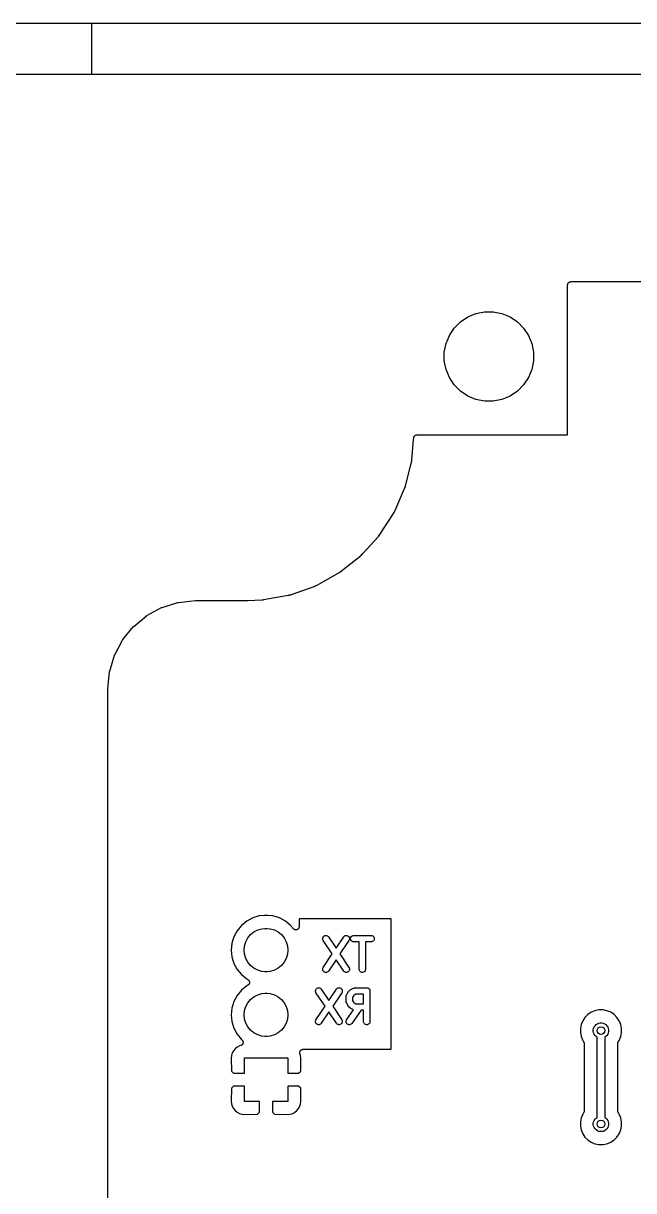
# Model space of a CAD drawing. Extents: x -66 to 211, y -177 to 13.
# Drawn here: x -18.25 to 5.67, y -32.69 to 13.06 of the extents above; entities that cross this region are included whole.
import ezdxf

# ---------------------------------------------------------------- set-up
doc = ezdxf.new("R2010")
doc.units = 0
doc.layers.add('BLACK', color=7, linetype='CONTINUOUS')

msp = doc.modelspace()

# ---------------------------------------------------------------- linework, layer by layer
at = {"layer": 'BLACK', "linetype": 'CONTINUOUS'}
for p, q in [((211.435, 13.0581), (-65.5675, 13.0581)), ((-15.5675, 11.0581), (-15.5675, 13.0581)), ((209.435, 11.0581), (-63.5675, 11.0581)), ((3.0861, 2.80764), (3.08611, 2.80767)), ((3.08611, 2.80761), (3.0861, 2.80764)), ((3.0861, 2.80675), (3.08611, 2.80761)), ((3.0861, -3.06716), (3.0861, 2.80675)), ((3.08611, 2.80852), (3.08745, 2.82044)), ((3.08611, 2.80767), (3.08611, 2.80852)), ((3.08745, 2.82044), (3.08869, 2.83229)), ((3.08869, 2.83229), (3.08882, 2.83271)), ((3.08882, 2.83271), (3.08887, 2.83316)), ((3.08887, 2.83316), (3.09249, 2.84455)), ((3.09249, 2.84455), (3.09602, 2.85597)), ((3.09602, 2.85597), (3.09624, 2.85636)), ((3.09624, 2.85636), (3.09637, 2.85678)), ((3.09637, 2.85678), (3.10212, 2.86724)), ((3.10212, 2.86724), (3.10781, 2.87777)), ((3.10781, 2.87777), (3.1081, 2.87811)), ((3.1081, 2.87811), (3.10831, 2.8785)), ((3.10831, 2.8785), (3.11598, 2.88764)), ((3.11598, 2.88764), (3.12361, 2.89687)), ((3.12361, 2.89687), (3.12396, 2.89715)), ((3.12396, 2.89715), (3.12424, 2.89749)), ((3.12424, 2.89749), (3.13355, 2.90498)), ((3.13355, 2.90498), (3.14282, 2.91253)), ((3.14282, 2.91253), (3.14321, 2.91274)), ((3.14321, 2.91274), (3.14356, 2.91302)), ((3.14356, 2.91302), (3.15415, 2.91856)), ((3.15415, 2.91856), (3.1647, 2.92417)), ((3.1647, 2.92417), (3.16513, 2.9243)), ((3.16513, 2.9243), (3.16552, 2.9245)), ((3.16552, 2.9245), (3.17696, 2.92787)), ((3.17696, 2.92787), (3.18843, 2.93133)), ((3.18843, 2.93133), (3.18888, 2.93138)), ((3.18888, 2.93138), (3.1893, 2.9315)), ((3.1893, 2.9315), (3.20119, 2.93258)), ((3.20119, 2.93258), (3.2131, 2.93375)), ((3.2131, 2.93375), (10.9649, 2.93375)), ((-1.11556, 1.35931), (-0.82894, 1.55083)), ((-0.82894, 1.55083), (-0.51046, 1.68275)), ((-0.51046, 1.68275), (-0.17236, 1.75)), ((-0.17236, 1.75), (0.17236, 1.75)), ((0.17236, 1.75), (0.51046, 1.68275)), ((0.51046, 1.68275), (0.82894, 1.55083)), ((0.82894, 1.55083), (1.11556, 1.35931)), ((-1.55083, 0.82894), (-1.35931, 1.11556)), ((-1.35931, 1.11556), (-1.11556, 1.35931)), ((1.11556, 1.35931), (1.35931, 1.11556)), ((1.35931, 1.11556), (1.55083, 0.82894)), ((-1.75, 0.17236), (-1.68275, 0.51046)), ((-1.68275, 0.51046), (-1.55083, 0.82894)), ((1.55083, 0.82894), (1.68275, 0.51046)), ((1.68275, 0.51046), (1.75, 0.17236)), ((-1.75, -0.17236), (-1.75, 0.17236)), ((1.75, 0.17236), (1.75, -0.17236)), ((-1.68275, -0.51046), (-1.75, -0.17236)), ((1.75, -0.17236), (1.68275, -0.51046)), ((-1.55083, -0.82894), (-1.68275, -0.51046)), ((-1.35931, -1.11556), (-1.55083, -0.82894)), ((1.55083, -0.82894), (1.35931, -1.11556)), ((1.68275, -0.51046), (1.55083, -0.82894)), ((-1.11556, -1.35931), (-1.35931, -1.11556)), ((-0.82894, -1.55083), (-1.11556, -1.35931)), ((1.11556, -1.35931), (0.82894, -1.55083)), ((1.35931, -1.11556), (1.11556, -1.35931)), ((-0.51046, -1.68275), (-0.82894, -1.55083)), ((-0.17236, -1.75), (-0.51046, -1.68275)), ((0.17236, -1.75), (-0.17236, -1.75)), ((0.51046, -1.68275), (0.17236, -1.75)), ((0.82894, -1.55083), (0.51046, -1.68275)), ((-2.95423, -3.26274), (-2.94825, -3.18999)), ((-2.94825, -3.18999), (-2.9481, -3.18823)), ((-2.9481, -3.18823), (-2.94679, -3.18158)), ((-2.94679, -3.18158), (-2.94609, -3.17486)), ((-2.94609, -3.17486), (-2.94441, -3.16946)), ((-2.94441, -3.16946), (-2.94332, -3.1639)), ((-2.94332, -3.1639), (-2.94076, -3.15765)), ((-2.94076, -3.15765), (-2.93876, -3.15119)), ((-2.93876, -3.15119), (-2.93606, -3.14621)), ((-2.93606, -3.14621), (-2.93392, -3.14097)), ((-2.93392, -3.14097), (-2.93019, -3.13534)), ((-2.93019, -3.13534), (-2.92697, -3.12938)), ((-2.92697, -3.12938), (-2.92336, -3.12502)), ((-2.92336, -3.12502), (-2.92024, -3.1203)), ((-2.92024, -3.1203), (-2.91548, -3.1155)), ((-2.91548, -3.1155), (-2.91117, -3.11028)), ((-2.91117, -3.11028), (-2.90678, -3.1067)), ((-2.90678, -3.1067), (-2.9028, -3.10269)), ((-2.9028, -3.10269), (-2.89721, -3.0989)), ((-2.89721, -3.0989), (-2.89196, -3.09462)), ((-2.89196, -3.09462), (-2.88696, -3.09196)), ((-2.88696, -3.09196), (-2.88228, -3.08879)), ((-2.88228, -3.08879), (-2.87605, -3.08616)), ((-2.87605, -3.08616), (-2.87008, -3.08298)), ((-2.87008, -3.08298), (-2.86465, -3.08135)), ((-2.86465, -3.08135), (-2.85945, -3.07915)), ((-2.85945, -3.07915), (-2.85283, -3.07778)), ((-2.85283, -3.07778), (-2.84635, -3.07582)), ((-2.84635, -3.07582), (-2.84071, -3.07527)), ((-2.84071, -3.07527), (-2.83518, -3.07412)), ((-2.83518, -3.07412), (-2.82842, -3.07406)), ((-2.82842, -3.07406), (-2.82168, -3.0734)), ((-2.82168, -3.0734), (3.07986, -3.0734)), ((3.07986, -3.0734), (3.08554, -3.07284)), ((3.08554, -3.07284), (3.0861, -3.06716)), ((-3.01758, -4.03319), (-2.95423, -3.26274)), ((-2.95423, -3.26274), (-2.95423, -3.26274)), ((-3.03384, -4.12919), (-3.02689, -4.0872)), ((-3.02689, -4.0872), (-3.02659, -4.08546)), ((-3.02659, -4.08546), (-3.02641, -4.08481)), ((-3.02641, -4.08481), (-3.02635, -4.08415)), ((-3.02635, -4.08415), (-3.01851, -4.04308)), ((-3.01851, -4.04308), (-3.01758, -4.03319)), ((-3.27194, -5.07708), (-3.03384, -4.12919)), ((-3.69335, -6.06536), (-3.30365, -5.16911)), ((-3.30365, -5.16911), (-3.28994, -5.12884)), ((-3.28994, -5.12884), (-3.28936, -5.12716)), ((-3.28936, -5.12716), (-3.28908, -5.12656)), ((-3.28908, -5.12656), (-3.28891, -5.12591)), ((-3.28891, -5.12591), (-3.27447, -5.08667)), ((-3.27447, -5.08667), (-3.27194, -5.07708)), ((-4.2705, -6.97152), (-3.73969, -6.15101)), ((-3.73969, -6.15101), (-3.71959, -6.11351)), ((-3.71959, -6.11351), (-3.71874, -6.11196)), ((-3.71874, -6.11196), (-3.71836, -6.1114)), ((-3.71836, -6.1114), (-3.71809, -6.1108)), ((-3.71809, -6.1108), (-3.69743, -6.07444)), ((-3.69743, -6.07444), (-3.69335, -6.06536)), ((-4.94546, -7.72462), (-4.33025, -7.04851)), ((-4.33025, -7.04851), (-4.3043, -7.01481)), ((-4.3043, -7.01481), (-4.30321, -7.01341)), ((-4.30321, -7.01341), (-4.30274, -7.01293)), ((-4.30274, -7.01293), (-4.30237, -7.01237)), ((-4.30237, -7.01237), (-4.27604, -6.97986)), ((-4.27604, -6.97986), (-4.2705, -6.97152)), ((-4.99477, -7.77863), (-4.98796, -7.77133)), ((-4.98796, -7.77133), (-4.94547, -7.72463)), ((-4.94547, -7.72463), (-4.94546, -7.72462)), ((-5.82645, -8.44324), (-5.05946, -7.8375)), ((-5.05946, -7.8375), (-5.02834, -7.80848)), ((-5.02834, -7.80848), (-5.02703, -7.80728)), ((-5.02703, -7.80728), (-5.02649, -7.80688)), ((-5.02649, -7.80688), (-5.02604, -7.8064)), ((-5.02604, -7.8064), (-4.99477, -7.77863)), ((-6.76334, -8.96912), (-5.90774, -8.4968)), ((-5.90774, -8.4968), (-5.87228, -8.47325)), ((-5.87228, -8.47325), (-5.8708, -8.47228)), ((-5.8708, -8.47228), (-5.8702, -8.47197)), ((-5.8702, -8.47197), (-5.86968, -8.47156)), ((-5.86968, -8.47156), (-5.8343, -8.44928)), ((-5.8343, -8.44928), (-5.82645, -8.44324)), ((-7.77346, -9.3349), (-6.8523, -9.0087)), ((-6.8523, -9.0087), (-6.81348, -8.99125)), ((-6.81348, -8.99125), (-6.81186, -8.99054)), ((-6.81186, -8.99054), (-6.81122, -8.99033)), ((-6.81122, -8.99033), (-6.81063, -8.99001)), ((-6.81063, -8.99001), (-6.77209, -8.97381)), ((-6.77209, -8.97381), (-6.76334, -8.96912)), ((-12.1724, -9.63787), (-11.4975, -9.56694)), ((-11.4975, -9.56694), (-11.4958, -9.56677)), ((-11.4958, -9.56677), (-11.49, -9.56681)), ((-11.49, -9.56681), (-11.4843, -9.56624)), ((-11.4843, -9.56624), (-9.46578, -9.56624)), ((-9.46578, -9.56624), (-9.45597, -9.56528)), ((-9.45597, -9.56528), (-9.45421, -9.56511)), ((-9.45421, -9.56511), (-9.45184, -9.56515)), ((-9.45184, -9.56515), (-9.44951, -9.56481)), ((-9.44951, -9.56481), (-8.90746, -9.53924)), ((-8.90746, -9.53924), (-8.87707, -9.5353)), ((-8.87707, -9.5353), (-8.87531, -9.53508)), ((-8.87531, -9.53508), (-8.87242, -9.53503)), ((-8.87242, -9.53503), (-8.86957, -9.53455)), ((-8.86957, -9.53455), (-8.83976, -9.53246)), ((-8.83976, -9.53246), (-8.82997, -9.53084)), ((-8.82997, -9.53084), (-7.86779, -9.35945)), ((-7.86779, -9.35945), (-7.82665, -9.34858)), ((-7.82665, -9.34858), (-7.82494, -9.34814)), ((-7.82494, -9.34814), (-7.82428, -9.34804)), ((-7.82428, -9.34804), (-7.82364, -9.34783)), ((-7.82364, -9.34783), (-7.78296, -9.33813)), ((-7.78296, -9.33813), (-7.77346, -9.3349)), ((-13.4055, -10.151), (-12.8369, -9.84358)), ((-12.8369, -9.84358), (-12.8354, -9.84275)), ((-12.8354, -9.84275), (-12.8247, -9.83842)), ((-12.8247, -9.83842), (-12.8141, -9.83398)), ((-12.8141, -9.83398), (-12.1967, -9.64285)), ((-12.1967, -9.64285), (-12.195, -9.64234)), ((-12.195, -9.64234), (-12.1836, -9.64017)), ((-12.1836, -9.64017), (-12.1724, -9.63787)), ((-13.924, -10.5768), (-13.426, -10.1649)), ((-13.426, -10.1649), (-13.4247, -10.1637)), ((-13.4247, -10.1637), (-13.415, -10.1574)), ((-13.415, -10.1574), (-13.4055, -10.151)), ((-14.35, -11.0953), (-13.9415, -10.5944)), ((-13.9415, -10.5944), (-13.9404, -10.5931)), ((-13.9404, -10.5931), (-13.9321, -10.585)), ((-13.9321, -10.585), (-13.924, -10.5768)), ((-14.6672, -11.6866), (-14.3637, -11.1159)), ((-14.3637, -11.1159), (-14.3629, -11.1144)), ((-14.3629, -11.1144), (-14.3564, -11.1049)), ((-14.3564, -11.1049), (-14.35, -11.0953)), ((-14.8634, -12.3283), (-14.6766, -11.7095)), ((-14.6766, -11.7095), (-14.6761, -11.7078)), ((-14.6761, -11.7078), (-14.6715, -11.6972)), ((-14.6715, -11.6972), (-14.6672, -11.6866)), ((-14.9346, -13.0294), (-14.8682, -12.3526)), ((-14.8682, -12.3526), (-14.868, -12.3508)), ((-14.868, -12.3508), (-14.8657, -12.3396)), ((-14.8657, -12.3396), (-14.8634, -12.3283)), ((-14.9352, -13.04), (-14.9346, -13.0347)), ((-14.9352, -13.0418), (-14.9352, -13.04)), ((-14.9352, -130.289), (-14.9352, -13.0418)), ((-14.9346, -13.0347), (-14.9346, -13.0294)), ((-9.00381, -21.9255), (-9.2598, -22.0032)), ((-8.80431, -21.9059), (-9.00381, -21.9255)), ((-8.67088, -21.9059), (-8.80431, -21.9059)), ((-8.47138, -21.9255), (-8.67088, -21.9059)), ((-8.2154, -22.0032), (-8.47138, -21.9255)), ((-9.7025, -22.299), (-9.8722, -22.5057)), ((-9.49571, -22.1293), (-9.7025, -22.299)), ((-9.2598, -22.0032), (-9.49571, -22.1293)), ((-8.90423, -22.4262), (-8.77935, -22.4139)), ((-8.77935, -22.4139), (-8.69585, -22.4139)), ((-8.69585, -22.4139), (-8.57097, -22.4262)), ((-7.97948, -22.1293), (-8.2154, -22.0032)), ((-7.7727, -22.299), (-7.97948, -22.1293)), ((-7.66689, -22.4279), (-7.7727, -22.299)), ((-7.46084, -22.4135), (-7.46393, -22.4191)), ((-7.45724, -22.4082), (-7.46084, -22.4135)), ((-7.45489, -22.4026), (-7.45724, -22.4082)), ((-7.45199, -22.3974), (-7.45489, -22.4026)), ((-7.45005, -22.3912), (-7.45199, -22.3974)), ((-7.44754, -22.3854), (-7.45005, -22.3912)), ((-7.44631, -22.3795), (-7.44754, -22.3854)), ((-7.44449, -22.3737), (-7.44631, -22.3795)), ((-7.44378, -22.3674), (-7.44449, -22.3737)), ((-7.44247, -22.3611), (-7.44378, -22.3674)), ((-7.4424, -22.3551), (-7.44247, -22.3611)), ((-7.44173, -22.3491), (-7.4424, -22.3551)), ((-7.44172, -22.3473), (-7.44173, -22.3491)), ((-7.44172, -22.0388), (-7.44172, -22.3473)), ((-3.83286, -22.0388), (-7.44172, -22.0388)), ((-3.83286, -27.1548), (-3.83286, -22.0388)), ((-9.9983, -22.7417), (-10.076, -22.9976)), ((-9.8722, -22.5057), (-9.9983, -22.7417)), ((-9.5267, -22.937), (-9.44777, -22.7893)), ((-9.44777, -22.7893), (-9.34155, -22.6599)), ((-9.34155, -22.6599), (-9.21212, -22.5537)), ((-9.21212, -22.5537), (-9.06445, -22.4748)), ((-9.06445, -22.4748), (-8.90423, -22.4262)), ((-8.57097, -22.4262), (-8.41075, -22.4748)), ((-8.41075, -22.4748), (-8.26308, -22.5537)), ((-8.26308, -22.5537), (-8.13365, -22.6599)), ((-8.13365, -22.6599), (-8.02743, -22.7893)), ((-8.02743, -22.7893), (-7.9485, -22.937)), ((-7.66264, -22.4322), (-7.66689, -22.4279)), ((-7.65883, -22.4368), (-7.66264, -22.4322)), ((-7.65389, -22.4409), (-7.65883, -22.4368)), ((-7.64937, -22.4454), (-7.65389, -22.4409)), ((-7.64437, -22.4488), (-7.64937, -22.4454)), ((-7.63973, -22.4526), (-7.64437, -22.4488)), ((-7.63409, -22.4557), (-7.63973, -22.4526)), ((-7.62878, -22.4592), (-7.63409, -22.4557)), ((-7.62323, -22.4615), (-7.62878, -22.4592)), ((-7.61793, -22.4644), (-7.62323, -22.4615)), ((-7.61181, -22.4663), (-7.61793, -22.4644)), ((-7.6059, -22.4688), (-7.61181, -22.4663)), ((-7.6, -22.47), (-7.6059, -22.4688)), ((-7.59425, -22.4717), (-7.6, -22.47)), ((-7.58788, -22.4724), (-7.59425, -22.4717)), ((-7.5816, -22.4737), (-7.58788, -22.4724)), ((-7.57559, -22.4737), (-7.5816, -22.4737)), ((-7.5696, -22.4743), (-7.57559, -22.4737)), ((-7.56322, -22.4737), (-7.5696, -22.4743)), ((-7.55682, -22.4738), (-7.56322, -22.4737)), ((-7.55091, -22.4726), (-7.55682, -22.4738)), ((-7.54492, -22.4721), (-7.55091, -22.4726)), ((-7.53878, -22.4703), (-7.54492, -22.4721)), ((-7.53249, -22.4691), (-7.53878, -22.4703)), ((-7.52691, -22.4668), (-7.53249, -22.4691)), ((-7.52114, -22.4651), (-7.52691, -22.4668)), ((-7.51546, -22.4621), (-7.52114, -22.4651)), ((-7.50953, -22.4597), (-7.51546, -22.4621)), ((-7.50451, -22.4564), (-7.50953, -22.4597)), ((-7.49918, -22.4536), (-7.50451, -22.4564)), ((-7.49418, -22.4496), (-7.49918, -22.4536)), ((-7.48884, -22.4461), (-7.49418, -22.4496)), ((-7.48455, -22.4418), (-7.48884, -22.4461)), ((-7.47986, -22.4381), (-7.48455, -22.4418)), ((-7.47574, -22.4332), (-7.47986, -22.4381)), ((-7.47118, -22.4287), (-7.47574, -22.4332)), ((-7.4678, -22.4237), (-7.47118, -22.4287)), ((-7.46393, -22.4191), (-7.4678, -22.4237)), ((-6.51406, -22.8146), (-6.51138, -22.7904)), ((-6.51199, -22.8389), (-6.51406, -22.8146)), ((-6.50522, -22.8624), (-6.51199, -22.8389)), ((-6.51138, -22.7904), (-6.50404, -22.7671)), ((-6.49404, -22.884), (-6.50522, -22.8624)), ((-6.50404, -22.7671), (-6.49233, -22.7457)), ((-6.49233, -22.7457), (-6.47667, -22.727)), ((-6.47667, -22.727), (-6.45768, -22.7117)), ((-6.45768, -22.7117), (-6.43608, -22.7003)), ((-6.43608, -22.7003), (-6.41269, -22.6934)), ((-6.41269, -22.6934), (-6.3884, -22.6912)), ((-6.3884, -22.6912), (-6.36413, -22.6937)), ((-6.36413, -22.6937), (-6.34082, -22.7008)), ((-6.34082, -22.7008), (-6.31934, -22.7124)), ((-6.31934, -22.7124), (-6.30052, -22.7279)), ((-6.30052, -22.7279), (-6.28507, -22.7468)), ((-6.28507, -22.7468), (-5.98907, -23.1908)), ((-5.98907, -23.1908), (-5.69308, -22.7468)), ((-5.69308, -22.7468), (-5.6921, -22.7454)), ((-5.6921, -22.7454), (-5.67639, -22.7267)), ((-5.67639, -22.7267), (-5.65736, -22.7115)), ((-5.65736, -22.7115), (-5.63572, -22.7002)), ((-5.63572, -22.7002), (-5.6123, -22.6933)), ((-5.6123, -22.6933), (-5.588, -22.6912)), ((-5.588, -22.6912), (-5.56375, -22.6937)), ((-5.56375, -22.6937), (-5.54045, -22.701)), ((-5.54045, -22.701), (-5.51901, -22.7126)), ((-5.51901, -22.7126), (-5.50024, -22.7282)), ((-5.50024, -22.7282), (-5.48485, -22.7471)), ((-5.47358, -22.864), (-5.48507, -22.8855)), ((-5.48485, -22.7471), (-5.47343, -22.7687)), ((-5.46649, -22.8406), (-5.47358, -22.864)), ((-5.47343, -22.7687), (-5.46642, -22.7921)), ((-5.46407, -22.8164), (-5.46649, -22.8406)), ((-5.46642, -22.7921), (-5.46407, -22.8164)), ((-5.42836, -22.8153), (-5.42581, -22.791)), ((-5.42615, -22.8396), (-5.42836, -22.8153)), ((-5.41926, -22.863), (-5.42615, -22.8396)), ((-5.42581, -22.791), (-5.41859, -22.7677)), ((-5.40796, -22.8846), (-5.41926, -22.863)), ((-5.41859, -22.7677), (-5.40699, -22.7463)), ((-5.40699, -22.7463), (-5.39144, -22.7275)), ((-5.39144, -22.7275), (-5.37253, -22.712)), ((-5.37253, -22.712), (-5.35099, -22.7006)), ((-5.35099, -22.7006), (-5.32764, -22.6935)), ((-5.32764, -22.6935), (-5.30336, -22.6912)), ((-5.30336, -22.6912), (-4.61765, -22.6912)), ((-4.61765, -22.6912), (-4.6159, -22.6912)), ((-4.6159, -22.6912), (-4.59166, -22.6939)), ((-4.59166, -22.6939), (-4.5684, -22.7013)), ((-4.5684, -22.7013), (-4.54702, -22.713)), ((-4.54702, -22.713), (-4.52834, -22.7287)), ((-4.52834, -22.7287), (-4.51305, -22.7477)), ((-4.50241, -22.8646), (-4.51402, -22.8861)), ((-4.51305, -22.7477), (-4.50175, -22.7693)), ((-4.4952, -22.8413), (-4.50241, -22.8646)), ((-4.50175, -22.7693), (-4.49486, -22.7927)), ((-4.49265, -22.817), (-4.4952, -22.8413)), ((-4.49486, -22.7927), (-4.49265, -22.817)), ((-10.076, -22.9976), (-10.1022, -23.2639)), ((-10.1022, -23.2639), (-10.076, -23.5301)), ((-9.59171, -23.2639), (-9.5753, -23.0972)), ((-9.5753, -23.4305), (-9.59171, -23.2639)), ((-9.5753, -23.0972), (-9.5267, -22.937)), ((-7.9485, -22.937), (-7.8999, -23.0972)), ((-7.8999, -23.0972), (-7.88349, -23.2639)), ((-7.88349, -23.2639), (-7.8999, -23.4305)), ((-6.49308, -22.8855), (-6.49404, -22.884)), ((-6.13931, -23.4162), (-6.49308, -22.8855)), ((-5.48507, -22.8855), (-5.83884, -23.4162)), ((-5.39267, -22.9036), (-5.40796, -22.8846)), ((-5.37398, -22.9193), (-5.39267, -22.9036)), ((-5.3526, -22.931), (-5.37398, -22.9193)), ((-5.32935, -22.9384), (-5.3526, -22.931)), ((-5.30511, -22.9411), (-5.32935, -22.9384)), ((-5.30336, -22.9412), (-5.30511, -22.9411)), ((-5.0855, -22.9412), (-5.30336, -22.9412)), ((-5.0855, -24.0162), (-5.0855, -22.9412)), ((-4.61765, -22.9412), (-4.8355, -22.9412)), ((-4.8355, -22.9412), (-4.8355, -24.0162)), ((-4.59337, -22.9388), (-4.61765, -22.9412)), ((-4.57001, -22.9317), (-4.59337, -22.9388)), ((-4.54847, -22.9203), (-4.57001, -22.9317)), ((-4.52957, -22.9049), (-4.54847, -22.9203)), ((-4.51402, -22.8861), (-4.52957, -22.9049)), ((-10.076, -23.5301), (-9.9983, -23.7861)), ((-9.9983, -23.7861), (-9.8722, -24.022)), ((-9.5267, -23.5907), (-9.5753, -23.4305)), ((-9.44777, -23.7384), (-9.5267, -23.5907)), ((-9.34155, -23.8678), (-9.44777, -23.7384)), ((-8.02743, -23.7384), (-8.13365, -23.8678)), ((-7.9485, -23.5907), (-8.02743, -23.7384)), ((-7.8999, -23.4305), (-7.9485, -23.5907)), ((-6.49308, -23.9468), (-6.13931, -23.4162)), ((-5.98907, -23.6415), (-6.28507, -24.0855)), ((-5.69308, -24.0855), (-5.98907, -23.6415)), ((-5.83884, -23.4162), (-5.48507, -23.9468)), ((-9.8722, -24.022), (-9.7025, -24.2288)), ((-9.7025, -24.2288), (-9.49572, -24.3985)), ((-9.21212, -23.974), (-9.34155, -23.8678)), ((-9.06445, -24.053), (-9.21212, -23.974)), ((-8.90423, -24.1016), (-9.06445, -24.053)), ((-8.77935, -24.1139), (-8.90423, -24.1016)), ((-8.69585, -24.1139), (-8.77935, -24.1139)), ((-8.57097, -24.1016), (-8.69585, -24.1139)), ((-8.41075, -24.053), (-8.57097, -24.1016)), ((-8.26308, -23.974), (-8.41075, -24.053)), ((-8.13365, -23.8678), (-8.26308, -23.974)), ((-6.51408, -24.016), (-6.51166, -23.9917)), ((-6.51173, -24.0402), (-6.51408, -24.016)), ((-6.50472, -24.0636), (-6.51173, -24.0402)), ((-6.51166, -23.9917), (-6.50457, -23.9683)), ((-6.4933, -24.0852), (-6.50472, -24.0636)), ((-6.50457, -23.9683), (-6.49308, -23.9468)), ((-6.47791, -24.1041), (-6.4933, -24.0852)), ((-6.45914, -24.1197), (-6.47791, -24.1041)), ((-6.43769, -24.1313), (-6.45914, -24.1197)), ((-6.4144, -24.1386), (-6.43769, -24.1313)), ((-6.39014, -24.1412), (-6.4144, -24.1386)), ((-6.36584, -24.139), (-6.39014, -24.1412)), ((-6.34243, -24.1321), (-6.36584, -24.139)), ((-6.32079, -24.1209), (-6.34243, -24.1321)), ((-6.30176, -24.1056), (-6.32079, -24.1209)), ((-6.28605, -24.0869), (-6.30176, -24.1056)), ((-6.28507, -24.0855), (-6.28605, -24.0869)), ((-5.67763, -24.1044), (-5.69308, -24.0855)), ((-5.65881, -24.1199), (-5.67763, -24.1044)), ((-5.63733, -24.1315), (-5.65881, -24.1199)), ((-5.61402, -24.1386), (-5.63733, -24.1315)), ((-5.58975, -24.1412), (-5.61402, -24.1386)), ((-5.56546, -24.1389), (-5.58975, -24.1412)), ((-5.54207, -24.132), (-5.56546, -24.1389)), ((-5.52046, -24.1206), (-5.54207, -24.132)), ((-5.50148, -24.1053), (-5.52046, -24.1206)), ((-5.48582, -24.0866), (-5.50148, -24.1053)), ((-5.47411, -24.0652), (-5.48582, -24.0866)), ((-5.48507, -23.9468), (-5.48411, -23.9483)), ((-5.48411, -23.9483), (-5.47293, -23.97)), ((-5.46677, -24.042), (-5.47411, -24.0652)), ((-5.47293, -23.97), (-5.46616, -23.9934)), ((-5.46408, -24.0177), (-5.46677, -24.042)), ((-5.46616, -23.9934), (-5.46408, -24.0177)), ((-5.08312, -24.0404), (-5.0855, -24.0162)), ((-5.07607, -24.0638), (-5.08312, -24.0404)), ((-5.06462, -24.0853), (-5.07607, -24.0638)), ((-5.0492, -24.1042), (-5.06462, -24.0853)), ((-5.0304, -24.1198), (-5.0492, -24.1042)), ((-5.00894, -24.1314), (-5.0304, -24.1198)), ((-4.98564, -24.1386), (-5.00894, -24.1314)), ((-4.96138, -24.1412), (-4.98564, -24.1386)), ((-4.93708, -24.1389), (-4.96138, -24.1412)), ((-4.91368, -24.1321), (-4.93708, -24.1389)), ((-4.89206, -24.1208), (-4.91368, -24.1321)), ((-4.87304, -24.1055), (-4.89206, -24.1208)), ((-4.85736, -24.0868), (-4.87304, -24.1055)), ((-4.84561, -24.0654), (-4.85736, -24.0868)), ((-4.83824, -24.0421), (-4.84561, -24.0654)), ((-4.83552, -24.0179), (-4.83824, -24.0421)), ((-4.8355, -24.0162), (-4.83552, -24.0179)), ((-9.49572, -24.6693), (-9.7025, -24.839)), ((-9.49572, -24.3985), (-9.45194, -24.4219)), ((-9.45194, -24.6459), (-9.49572, -24.6693)), ((-9.45194, -24.4219), (-9.4509, -24.4224)), ((-9.44189, -24.6392), (-9.45194, -24.6459)), ((-9.4509, -24.4224), (-9.45087, -24.4224)), ((-9.45087, -24.4224), (-9.45085, -24.4225)), ((-9.45085, -24.4225), (-9.45038, -24.4227)), ((-9.45038, -24.4227), (-9.44039, -24.4296)), ((-9.43176, -24.6325), (-9.44189, -24.6392)), ((-9.44039, -24.4296), (-9.43039, -24.4364)), ((-9.43156, -24.6323), (-9.43176, -24.6325)), ((-9.43133, -24.6321), (-9.43156, -24.6323)), ((-9.42271, -24.6235), (-9.43133, -24.6321)), ((-9.43039, -24.4364), (-9.43019, -24.4366)), ((-9.43019, -24.4366), (-9.42996, -24.4368)), ((-9.42996, -24.4368), (-9.42142, -24.4455)), ((-9.41413, -24.615), (-9.42271, -24.6235)), ((-9.42142, -24.4455), (-9.41301, -24.4541)), ((-9.41398, -24.6148), (-9.41413, -24.615)), ((-9.41378, -24.6146), (-9.41398, -24.6148)), ((-9.40702, -24.6045), (-9.41378, -24.6146)), ((-9.41301, -24.4541), (-9.41286, -24.4543)), ((-9.41286, -24.4543), (-9.41266, -24.4545)), ((-9.41266, -24.4545), (-9.40608, -24.4646)), ((-9.40023, -24.5945), (-9.40702, -24.6045)), ((-9.40608, -24.4646), (-9.39939, -24.4748)), ((-9.40012, -24.5942), (-9.40023, -24.5945)), ((-9.39996, -24.594), (-9.40012, -24.5942)), ((-9.39532, -24.5829), (-9.39996, -24.594)), ((-9.39939, -24.4748), (-9.39928, -24.475)), ((-9.39928, -24.475), (-9.39913, -24.4753)), ((-9.39913, -24.4753), (-9.39465, -24.4864)), ((-9.39057, -24.5717), (-9.39532, -24.5829)), ((-9.39465, -24.4864), (-9.39006, -24.4977)), ((-9.39051, -24.5714), (-9.39057, -24.5717)), ((-9.39041, -24.5711), (-9.39051, -24.5714)), ((-9.388, -24.5593), (-9.39041, -24.5711)), ((-9.39006, -24.4977), (-9.39, -24.498)), ((-9.39, -24.498), (-9.3899, -24.4983)), ((-9.3899, -24.4983), (-9.38765, -24.5102)), ((-9.38553, -24.5474), (-9.388, -24.5593)), ((-9.38765, -24.5102), (-9.38536, -24.5221)), ((-9.38548, -24.5469), (-9.38553, -24.5471)), ((-9.38553, -24.5471), (-9.38553, -24.5474)), ((-9.38542, -24.5347), (-9.38548, -24.5469)), ((-9.38531, -24.5226), (-9.38542, -24.5347)), ((-9.38536, -24.5221), (-9.38536, -24.5224)), ((-9.38536, -24.5224), (-9.38531, -24.5226)), ((-9.8722, -25.0457), (-9.9983, -25.2817)), ((-9.7025, -24.839), (-9.8722, -25.0457)), ((-9.34155, -25.1999), (-9.21212, -25.0937)), ((-9.21212, -25.0937), (-9.06445, -25.0148)), ((-9.06445, -25.0148), (-8.90423, -24.9662)), ((-8.90423, -24.9662), (-8.77935, -24.9539)), ((-8.77935, -24.9539), (-8.69585, -24.9539)), ((-8.69585, -24.9539), (-8.57097, -24.9662)), ((-8.57097, -24.9662), (-8.41075, -25.0148)), ((-8.41075, -25.0148), (-8.26308, -25.0937)), ((-8.26308, -25.0937), (-8.13365, -25.1999)), ((-6.79978, -24.8646), (-6.7971, -24.8404)), ((-6.7977, -24.8889), (-6.79978, -24.8646)), ((-6.79094, -24.9124), (-6.7977, -24.8889)), ((-6.7971, -24.8404), (-6.78976, -24.8171)), ((-6.77975, -24.934), (-6.79094, -24.9124)), ((-6.78976, -24.8171), (-6.77804, -24.7957)), ((-6.77879, -24.9355), (-6.77975, -24.934)), ((-6.42502, -25.4662), (-6.77879, -24.9355)), ((-6.77804, -24.7957), (-6.76239, -24.777)), ((-6.76239, -24.777), (-6.7434, -24.7617)), ((-6.7434, -24.7617), (-6.7218, -24.7503)), ((-6.7218, -24.7503), (-6.6984, -24.7434)), ((-6.6984, -24.7434), (-6.67411, -24.7412)), ((-6.67411, -24.7412), (-6.64985, -24.7437)), ((-6.64985, -24.7437), (-6.62653, -24.7508)), ((-6.62653, -24.7508), (-6.60505, -24.7624)), ((-6.60505, -24.7624), (-6.58623, -24.7779)), ((-6.58623, -24.7779), (-6.57078, -24.7968)), ((-6.57078, -24.7968), (-6.27479, -25.2408)), ((-6.27479, -25.2408), (-5.97879, -24.7968)), ((-5.77078, -24.9355), (-6.12456, -25.4662)), ((-5.97879, -24.7968), (-5.97782, -24.7954)), ((-5.97782, -24.7954), (-5.96211, -24.7767)), ((-5.96211, -24.7767), (-5.94307, -24.7615)), ((-5.94307, -24.7615), (-5.92143, -24.7502)), ((-5.92143, -24.7502), (-5.89802, -24.7433)), ((-5.89802, -24.7433), (-5.87372, -24.7412)), ((-5.87372, -24.7412), (-5.84946, -24.7437)), ((-5.84946, -24.7437), (-5.82617, -24.751)), ((-5.82617, -24.751), (-5.80473, -24.7626)), ((-5.80473, -24.7626), (-5.78595, -24.7782)), ((-5.78595, -24.7782), (-5.77056, -24.7971)), ((-5.7593, -24.914), (-5.77078, -24.9355)), ((-5.77056, -24.7971), (-5.75915, -24.8187)), ((-5.75221, -24.8906), (-5.7593, -24.914)), ((-5.75915, -24.8187), (-5.75213, -24.8421)), ((-5.74979, -24.8664), (-5.75221, -24.8906)), ((-5.75213, -24.8421), (-5.74979, -24.8664)), ((-5.59979, -25.0947), (-5.59978, -25.093)), ((-5.59979, -25.2662), (-5.59979, -25.0947)), ((-5.59978, -25.093), (-5.59937, -25.0893)), ((-5.59946, -25.0856), (-5.59801, -25.0772)), ((-5.59937, -25.0893), (-5.59946, -25.0856)), ((-5.59801, -25.0772), (-5.59706, -25.0687)), ((-5.59706, -25.0687), (-5.59594, -25.0652)), ((-5.59594, -25.0652), (-5.59532, -25.0616)), ((-5.59532, -25.0616), (-5.59226, -25.0536)), ((-5.59226, -25.0536), (-5.58968, -25.0455)), ((-5.58968, -25.0455), (-5.58791, -25.0423)), ((-5.58791, -25.0423), (-5.58659, -25.0388)), ((-5.58659, -25.0388), (-5.52945, -24.9245)), ((-5.52945, -24.9245), (-5.52866, -24.923)), ((-5.52866, -24.923), (-5.52484, -24.9171)), ((-5.52484, -24.9171), (-5.52152, -24.9109)), ((-5.52152, -24.9109), (-5.51821, -24.9069)), ((-5.51821, -24.9069), (-5.51538, -24.9025)), ((-5.51538, -24.9025), (-5.51049, -24.8975)), ((-5.51049, -24.8975), (-5.50603, -24.8921)), ((-5.50603, -24.8921), (-5.44889, -24.8349)), ((-5.44889, -24.8349), (-5.44765, -24.8337)), ((-5.44765, -24.8337), (-5.44216, -24.8293)), ((-5.44216, -24.8293), (-5.43706, -24.8245)), ((-5.43706, -24.8245), (-5.43265, -24.8217)), ((-5.43265, -24.8217), (-5.42858, -24.8185)), ((-5.42858, -24.8185), (-5.42235, -24.8152)), ((-5.42235, -24.8152), (-5.41641, -24.8115)), ((-5.41641, -24.8115), (-5.30212, -24.7544)), ((-5.31491, -25.0545), (-5.34979, -25.1242)), ((-5.34979, -25.1242), (-5.34979, -25.2366)), ((-5.28646, -25.026), (-5.31491, -25.0545)), ((-5.30212, -24.7544), (-5.30055, -24.7536)), ((-5.30055, -24.7536), (-5.2971, -24.7523)), ((-5.2971, -24.7523), (-5.29385, -24.7506)), ((-5.29385, -24.7506), (-5.28567, -24.7481)), ((-5.21671, -24.9912), (-5.28646, -25.026)), ((-5.28567, -24.7481), (-5.27765, -24.7452)), ((-5.27765, -24.7452), (-5.27402, -24.7446)), ((-5.27402, -24.7446), (-5.2705, -24.7435)), ((-5.2705, -24.7435), (-5.262, -24.7427)), ((-5.262, -24.7427), (-5.25355, -24.7414)), ((-5.25355, -24.7414), (-5.24988, -24.7415)), ((-5.24988, -24.7415), (-5.24622, -24.7412)), ((-5.24622, -24.7412), (-4.78907, -24.7412)), ((-4.91407, -24.9912), (-5.21671, -24.9912)), ((-4.91407, -25.3697), (-4.91407, -24.9912)), ((-4.78907, -24.7412), (-4.78823, -24.7412)), ((-4.78823, -24.7412), (-4.7882, -24.7412)), ((-4.7882, -24.7412), (-4.78817, -24.7412)), ((-4.78817, -24.7412), (-4.78733, -24.7412)), ((-4.78733, -24.7412), (-4.77567, -24.7425)), ((-4.77567, -24.7425), (-4.76394, -24.7437)), ((-4.76394, -24.7437), (-4.76352, -24.7438)), ((-4.76352, -24.7438), (-4.76309, -24.7439)), ((-4.76309, -24.7439), (-4.7519, -24.7474)), ((-4.7519, -24.7474), (-4.74064, -24.7509)), ((-4.74064, -24.7509), (-4.74025, -24.7511)), ((-4.74025, -24.7511), (-4.73983, -24.7513)), ((-4.73983, -24.7513), (-4.72952, -24.7569)), ((-4.72952, -24.7569), (-4.71918, -24.7625)), ((-4.71918, -24.7625), (-4.71884, -24.7628)), ((-4.71884, -24.7628), (-4.71845, -24.763)), ((-4.71845, -24.763), (-4.70943, -24.7706)), ((-4.70943, -24.7706), (-4.70038, -24.7781)), ((-4.70038, -24.7781), (-4.7001, -24.7784)), ((-4.7001, -24.7784), (-4.69977, -24.7787)), ((-4.69977, -24.7787), (-4.69237, -24.7879)), ((-4.69237, -24.7879), (-4.68496, -24.797)), ((-4.68496, -24.797), (-4.68476, -24.7974)), ((-4.68476, -24.7974), (-4.68448, -24.7977)), ((-4.68448, -24.7977), (-4.67904, -24.8081)), ((-4.67904, -24.8081), (-4.67351, -24.8185)), ((-4.67351, -24.8185), (-4.67338, -24.8189)), ((-4.67338, -24.8189), (-4.67318, -24.8193)), ((-4.67318, -24.8193), (-4.66984, -24.8307)), ((-4.66984, -24.8307), (-4.66646, -24.8419)), ((-4.66646, -24.8419), (-4.66641, -24.8423)), ((-4.66641, -24.8423), (-4.66629, -24.8427)), ((-4.66629, -24.8427), (-4.66522, -24.8545)), ((-4.66522, -24.8545), (-4.66407, -24.8662)), ((-4.66407, -24.8662), (-4.66407, -26.0662)), ((-10.076, -25.5376), (-10.1022, -25.8039)), ((-9.9983, -25.2817), (-10.076, -25.5376)), ((-9.5753, -25.6372), (-9.5267, -25.477)), ((-9.5267, -25.477), (-9.44777, -25.3293)), ((-9.44777, -25.3293), (-9.34155, -25.1999)), ((-8.13365, -25.1999), (-8.02743, -25.3293)), ((-8.02743, -25.3293), (-7.9485, -25.477)), ((-7.9485, -25.477), (-7.8999, -25.6372)), ((-6.77879, -25.9968), (-6.42502, -25.4662)), ((-6.12456, -25.4662), (-5.77078, -25.9968)), ((-5.59943, -25.2698), (-5.59979, -25.2662)), ((-5.59957, -25.2735), (-5.59943, -25.2698)), ((-5.59824, -25.2819), (-5.59957, -25.2735)), ((-5.59741, -25.2904), (-5.59824, -25.2819)), ((-5.59634, -25.294), (-5.59741, -25.2904)), ((-5.59577, -25.2976), (-5.59634, -25.294)), ((-5.59283, -25.3056), (-5.59577, -25.2976)), ((-5.59036, -25.3138), (-5.59283, -25.3056)), ((-5.58863, -25.317), (-5.59036, -25.3138)), ((-5.58736, -25.3205), (-5.58863, -25.317)), ((-5.58659, -25.3221), (-5.58736, -25.3205)), ((-5.52945, -25.4363), (-5.58659, -25.3221)), ((-5.57719, -25.9945), (-5.30472, -25.6052)), ((-5.52571, -25.4423), (-5.52945, -25.4363)), ((-5.52248, -25.4485), (-5.52571, -25.4423)), ((-5.51923, -25.4526), (-5.52248, -25.4485)), ((-5.51646, -25.457), (-5.51923, -25.4526)), ((-5.51165, -25.4621), (-5.51646, -25.457)), ((-5.50726, -25.4676), (-5.51165, -25.4621)), ((-5.50603, -25.4688), (-5.50726, -25.4676)), ((-5.44889, -25.526), (-5.50603, -25.4688)), ((-5.44347, -25.5304), (-5.44889, -25.526)), ((-5.43843, -25.5353), (-5.44347, -25.5304)), ((-5.43406, -25.5382), (-5.43843, -25.5353)), ((-5.43004, -25.5415), (-5.43406, -25.5382)), ((-5.42386, -25.5448), (-5.43004, -25.5415)), ((-5.41796, -25.5486), (-5.42386, -25.5448)), ((-5.41641, -25.5494), (-5.41796, -25.5486)), ((-5.30472, -25.6052), (-5.41641, -25.5494)), ((-5.00971, -25.6197), (-5.37238, -26.1378)), ((-5.34979, -25.2366), (-5.31491, -25.3064)), ((-5.31491, -25.3064), (-5.28646, -25.3349)), ((-5.28646, -25.3349), (-5.21671, -25.3697)), ((-5.21671, -25.3697), (-4.91407, -25.3697)), ((-4.91407, -25.6197), (-5.00971, -25.6197)), ((-4.91407, -26.0662), (-4.91407, -25.6197)), ((4.31208, -25.6131), (4.15597, -25.6441)), ((4.47124, -25.6131), (4.31208, -25.6131)), ((4.62735, -25.6441), (4.47124, -25.6131)), ((-10.1022, -25.8039), (-10.076, -26.0701)), ((-10.076, -26.0701), (-9.9983, -26.3261)), ((-9.59171, -25.8039), (-9.5753, -25.6372)), ((-9.5753, -25.9705), (-9.59171, -25.8039)), ((-9.5267, -26.1307), (-9.5753, -25.9705)), ((-7.8999, -25.9705), (-7.9485, -26.1307)), ((-7.8999, -25.6372), (-7.88349, -25.8039)), ((-7.88349, -25.8039), (-7.8999, -25.9705)), ((-6.79979, -26.066), (-6.79737, -26.0417)), ((-6.79745, -26.0902), (-6.79979, -26.066)), ((-6.79737, -26.0417), (-6.79028, -26.0183)), ((-6.79028, -26.0183), (-6.77879, -25.9968)), ((-6.27479, -25.6915), (-6.57078, -26.1355)), ((-5.97879, -26.1355), (-6.27479, -25.6915)), ((-5.77078, -25.9968), (-5.76982, -25.9983)), ((-5.76982, -25.9983), (-5.75864, -26.02)), ((-5.75864, -26.02), (-5.75188, -26.0434)), ((-5.7498, -26.0677), (-5.75248, -26.092)), ((-5.75188, -26.0434), (-5.7498, -26.0677)), ((-5.59975, -26.0631), (-5.59678, -26.0389)), ((-5.59796, -26.0875), (-5.59975, -26.0631)), ((-5.59678, -26.0389), (-5.58917, -26.0157)), ((-5.58917, -26.0157), (-5.57719, -25.9945)), ((-4.91169, -26.0904), (-4.91407, -26.0662)), ((-4.66409, -26.0679), (-4.66681, -26.0921)), ((-4.66407, -26.0662), (-4.66409, -26.0679)), ((3.67562, -26.0383), (3.61471, -26.1854)), ((3.76404, -25.906), (3.67562, -26.0383)), ((3.87659, -25.7935), (3.76404, -25.906)), ((4.00893, -25.705), (3.87659, -25.7935)), ((4.15597, -25.6441), (4.00893, -25.705)), ((4.77439, -25.705), (4.62735, -25.6441)), ((4.90673, -25.7935), (4.77439, -25.705)), ((5.01927, -25.906), (4.90673, -25.7935)), ((5.1077, -26.0383), (5.01927, -25.906)), ((5.16861, -26.1854), (5.1077, -26.0383)), ((-9.9983, -26.3261), (-9.8722, -26.562)), ((-9.44777, -26.2784), (-9.5267, -26.1307)), ((-9.34155, -26.4078), (-9.44777, -26.2784)), ((-9.21212, -26.514), (-9.34155, -26.4078)), ((-9.06445, -26.593), (-9.21212, -26.514)), ((-8.26308, -26.514), (-8.41075, -26.593)), ((-8.13365, -26.4078), (-8.26308, -26.514)), ((-8.02743, -26.2784), (-8.13365, -26.4078)), ((-7.9485, -26.1307), (-8.02743, -26.2784)), ((-6.79043, -26.1136), (-6.79745, -26.0902)), ((-6.77901, -26.1352), (-6.79043, -26.1136)), ((-6.76362, -26.1541), (-6.77901, -26.1352)), ((-6.74485, -26.1697), (-6.76362, -26.1541)), ((-6.72341, -26.1813), (-6.74485, -26.1697)), ((-6.70012, -26.1886), (-6.72341, -26.1813)), ((-6.67586, -26.1912), (-6.70012, -26.1886)), ((-6.65156, -26.189), (-6.67586, -26.1912)), ((-6.62815, -26.1821), (-6.65156, -26.189)), ((-6.60651, -26.1709), (-6.62815, -26.1821)), ((-6.58747, -26.1556), (-6.60651, -26.1709)), ((-6.57176, -26.1369), (-6.58747, -26.1556)), ((-6.57078, -26.1355), (-6.57176, -26.1369)), ((-5.96335, -26.1544), (-5.97879, -26.1355)), ((-5.94452, -26.1699), (-5.96335, -26.1544)), ((-5.92305, -26.1815), (-5.94452, -26.1699)), ((-5.89973, -26.1886), (-5.92305, -26.1815)), ((-5.87547, -26.1912), (-5.89973, -26.1886)), ((-5.85117, -26.1889), (-5.87547, -26.1912)), ((-5.82778, -26.182), (-5.85117, -26.1889)), ((-5.80618, -26.1706), (-5.82778, -26.182)), ((-5.78719, -26.1553), (-5.80618, -26.1706)), ((-5.77154, -26.1366), (-5.78719, -26.1553)), ((-5.75982, -26.1152), (-5.77154, -26.1366)), ((-5.75248, -26.092), (-5.75982, -26.1152)), ((-5.59148, -26.111), (-5.59796, -26.0875)), ((-5.58055, -26.1328), (-5.59148, -26.111)), ((-5.5656, -26.1521), (-5.58055, -26.1328)), ((-5.54718, -26.1681), (-5.5656, -26.1521)), ((-5.52601, -26.1802), (-5.54718, -26.1681)), ((-5.50289, -26.188), (-5.52601, -26.1802)), ((-5.4787, -26.1911), (-5.50289, -26.188)), ((-5.45436, -26.1895), (-5.4787, -26.1911)), ((-5.43079, -26.1832), (-5.45436, -26.1895)), ((-5.4089, -26.1724), (-5.43079, -26.1832)), ((-5.38953, -26.1576), (-5.4089, -26.1724)), ((-5.3734, -26.1393), (-5.38953, -26.1576)), ((-5.37238, -26.1378), (-5.3734, -26.1393)), ((-4.90464, -26.1138), (-4.91169, -26.0904)), ((-4.89319, -26.1353), (-4.90464, -26.1138)), ((-4.87777, -26.1542), (-4.89319, -26.1353)), ((-4.85897, -26.1698), (-4.87777, -26.1542)), ((-4.83751, -26.1814), (-4.85897, -26.1698)), ((-4.81421, -26.1886), (-4.83751, -26.1814)), ((-4.78995, -26.1912), (-4.81421, -26.1886)), ((-4.76565, -26.1889), (-4.78995, -26.1912)), ((-4.74225, -26.1821), (-4.76565, -26.1889)), ((-4.72063, -26.1708), (-4.74225, -26.1821)), ((-4.70162, -26.1555), (-4.72063, -26.1708)), ((-4.68594, -26.1368), (-4.70162, -26.1555)), ((-4.67418, -26.1154), (-4.68594, -26.1368)), ((-4.66681, -26.0921), (-4.67418, -26.1154)), ((3.61471, -26.1854), (3.58366, -26.3415)), ((3.58366, -26.3415), (3.58366, -26.5007)), ((3.58366, -26.5007), (3.61471, -26.6568)), ((4.09166, -26.3915), (4.10319, -26.3336)), ((4.09166, -26.4506), (4.09166, -26.3915)), ((4.10319, -26.5086), (4.09166, -26.4506)), ((4.10319, -26.3336), (4.1258, -26.279)), ((4.1258, -26.5632), (4.10319, -26.5086)), ((4.1258, -26.279), (4.15863, -26.2298)), ((4.15863, -26.2298), (4.20042, -26.1881)), ((4.20042, -26.1881), (4.24956, -26.1552)), ((4.24956, -26.1552), (4.30415, -26.1326)), ((4.30415, -26.1326), (4.36211, -26.1211)), ((4.36211, -26.1211), (4.42121, -26.1211)), ((4.42121, -26.1211), (4.47917, -26.1326)), ((4.47917, -26.1326), (4.53376, -26.1552)), ((4.53376, -26.1552), (4.5829, -26.1881)), ((4.5829, -26.1881), (4.62469, -26.2298)), ((4.62469, -26.2298), (4.65752, -26.279)), ((4.65752, -26.279), (4.68013, -26.3336)), ((4.68013, -26.5086), (4.65752, -26.5632)), ((4.68013, -26.3336), (4.69166, -26.3915)), ((4.69166, -26.4506), (4.68013, -26.5086)), ((4.69166, -26.3915), (4.69166, -26.4506)), ((5.19966, -26.3415), (5.16861, -26.1854)), ((5.16861, -26.6568), (5.19966, -26.5007)), ((5.19966, -26.5007), (5.19966, -26.3415)), ((-9.8722, -26.562), (-9.7025, -26.7688)), ((-9.6931, -26.9888), (-9.70314, -26.9955)), ((-9.7025, -26.7688), (-9.68235, -26.7853)), ((-9.68295, -26.9821), (-9.6931, -26.9888)), ((-9.68275, -26.9819), (-9.68295, -26.9821)), ((-9.68252, -26.9818), (-9.68275, -26.9819)), ((-9.67392, -26.9732), (-9.68252, -26.9818)), ((-9.68235, -26.7853), (-9.68143, -26.7861)), ((-9.68143, -26.7861), (-9.68141, -26.7861)), ((-9.68141, -26.7861), (-9.68139, -26.7861)), ((-9.68139, -26.7861), (-9.68098, -26.7864)), ((-9.68098, -26.7864), (-9.67249, -26.7952)), ((-9.66531, -26.9647), (-9.67392, -26.9732)), ((-9.67249, -26.7952), (-9.66404, -26.8038)), ((-9.66515, -26.9645), (-9.66531, -26.9647)), ((-9.66495, -26.9643), (-9.66515, -26.9645)), ((-9.65812, -26.9541), (-9.66495, -26.9643)), ((-9.66404, -26.8038), (-9.66389, -26.804)), ((-9.66389, -26.804), (-9.66369, -26.8042)), ((-9.66369, -26.8042), (-9.65705, -26.8144)), ((-9.65138, -26.9442), (-9.65812, -26.9541)), ((-9.65705, -26.8144), (-9.65044, -26.8245)), ((-9.65128, -26.944), (-9.65138, -26.9442)), ((-9.65112, -26.9437), (-9.65128, -26.944)), ((-9.64636, -26.9324), (-9.65112, -26.9437)), ((-9.65044, -26.8245), (-9.65034, -26.8247)), ((-9.65034, -26.8247), (-9.65019, -26.825)), ((-9.65019, -26.825), (-9.64572, -26.8361)), ((-9.64171, -26.9214), (-9.64636, -26.9324)), ((-9.64572, -26.8361), (-9.64113, -26.8474)), ((-9.64165, -26.9211), (-9.64171, -26.9214)), ((-9.64154, -26.9209), (-9.64165, -26.9211)), ((-9.63909, -26.9088), (-9.64154, -26.9209)), ((-9.64113, -26.8474), (-9.64107, -26.8477)), ((-9.64107, -26.8477), (-9.64097, -26.848)), ((-9.64097, -26.848), (-9.63877, -26.8597)), ((-9.63665, -26.8971), (-9.63909, -26.9088)), ((-9.63877, -26.8597), (-9.63645, -26.8718)), ((-9.63659, -26.8966), (-9.63665, -26.8969)), ((-9.63665, -26.8969), (-9.63665, -26.8971)), ((-9.63652, -26.8843), (-9.63659, -26.8966)), ((-9.6364, -26.8723), (-9.63652, -26.8843)), ((-9.63645, -26.8718), (-9.63645, -26.8721)), ((-9.63645, -26.8721), (-9.6364, -26.8723)), ((-8.90423, -26.6416), (-9.06445, -26.593)), ((-8.77935, -26.6539), (-8.90423, -26.6416)), ((-8.69585, -26.6539), (-8.77935, -26.6539)), ((-8.57097, -26.6416), (-8.69585, -26.6539)), ((-8.41075, -26.593), (-8.57097, -26.6416)), ((3.61471, -26.6568), (3.67562, -26.8038)), ((3.67562, -26.8038), (3.70986, -26.8551)), ((3.70986, -26.8551), (3.71003, -26.8553)), ((3.71003, -26.8553), (3.71004, -26.8553)), ((3.71004, -26.8553), (3.71005, -26.8553)), ((3.71005, -26.8553), (3.71083, -26.8565)), ((3.71083, -26.8565), (3.7162, -26.8669)), ((3.7162, -26.8669), (3.72168, -26.8772)), ((3.72168, -26.8772), (3.72189, -26.8779)), ((3.72189, -26.8779), (3.72222, -26.8785)), ((3.72222, -26.8785), (3.72547, -26.8898)), ((3.72547, -26.8898), (3.72884, -26.9009)), ((3.72884, -26.9009), (3.72891, -26.9017)), ((3.72891, -26.9017), (3.72911, -26.9024)), ((3.72911, -26.9024), (3.73012, -26.914)), ((3.73012, -26.914), (3.73126, -26.9256)), ((3.73126, -26.9256), (3.73126, -29.5767)), ((4.15863, -26.6123), (4.1258, -26.5632)), ((4.20042, -26.6541), (4.15863, -26.6123)), ((4.23926, -26.6801), (4.20042, -26.6541)), ((4.23926, -29.8222), (4.23926, -26.6801)), ((4.5829, -26.6541), (4.54406, -26.6801)), ((4.54406, -26.6801), (4.54406, -29.8222)), ((4.62469, -26.6123), (4.5829, -26.6541)), ((4.65752, -26.5632), (4.62469, -26.6123)), ((5.05206, -26.9253), (5.05207, -26.9238)), ((5.05206, -26.9256), (5.05206, -26.9253)), ((5.05206, -26.9253), (5.05206, -26.9253)), ((5.05206, -26.9253), (5.05206, -26.9253)), ((5.05206, -29.5767), (5.05206, -26.9256)), ((5.05207, -26.9238), (5.05338, -26.9122)), ((5.05338, -26.9122), (5.05454, -26.9006)), ((5.05454, -26.9006), (5.05475, -26.8999)), ((5.05475, -26.8999), (5.05483, -26.8992)), ((5.05483, -26.8992), (5.05838, -26.888)), ((5.05838, -26.888), (5.06177, -26.8769)), ((5.06177, -26.8769), (5.06211, -26.8763)), ((5.06211, -26.8763), (5.06233, -26.8756)), ((5.06233, -26.8756), (5.06794, -26.8654)), ((5.06794, -26.8654), (5.07346, -26.855)), ((5.07346, -26.855), (5.1077, -26.8038)), ((5.1077, -26.8038), (5.16861, -26.6568)), ((-10.0883, -27.3943), (-10.0986, -27.4998)), ((-10.0592, -27.2985), (-10.0883, -27.3943)), ((-10.012, -27.2103), (-10.0592, -27.2985)), ((-9.94855, -27.1329), (-10.012, -27.2103)), ((-9.8712, -27.0694), (-9.94855, -27.1329)), ((-9.78294, -27.0223), (-9.8712, -27.0694)), ((-9.72605, -27.005), (-9.78294, -27.0223)), ((-9.71485, -27.0004), (-9.72605, -27.005)), ((-9.70363, -26.9958), (-9.71485, -27.0004)), ((-9.7034, -26.9956), (-9.70363, -26.9958)), ((-9.70314, -26.9955), (-9.7034, -26.9956)), ((-7.41535, -27.2809), (-7.41466, -27.2744)), ((-7.41482, -27.2867), (-7.41535, -27.2809)), ((-7.4149, -27.2926), (-7.41482, -27.2867)), ((-7.4137, -27.2991), (-7.4149, -27.2926)), ((-7.41466, -27.2744), (-7.41458, -27.2678)), ((-7.41458, -27.2678), (-7.41337, -27.2621)), ((-7.4131, -27.3056), (-7.4137, -27.2991)), ((-7.41337, -27.2621), (-7.41276, -27.2563)), ((-7.41145, -27.3112), (-7.4131, -27.3056)), ((-7.41276, -27.2563), (-7.41082, -27.25)), ((-7.41039, -27.317), (-7.41145, -27.3112)), ((-7.41082, -27.25), (-7.40946, -27.2436)), ((-7.40989, -27.3187), (-7.41039, -27.317)), ((-7.38695, -27.3943), (-7.40989, -27.3187)), ((-7.40946, -27.2436), (-7.40716, -27.2382)), ((-7.40716, -27.2382), (-7.40543, -27.2326)), ((-7.40543, -27.2326), (-7.4023, -27.2268)), ((-7.4023, -27.2268), (-7.39973, -27.2208)), ((-7.39973, -27.2208), (-7.39643, -27.2159)), ((-7.39643, -27.2159), (-7.39364, -27.2108)), ((-7.39364, -27.2108), (-7.38945, -27.2057)), ((-7.38945, -27.2057), (-7.38575, -27.2003)), ((-7.37656, -27.4998), (-7.38695, -27.3943)), ((-7.38575, -27.2003), (-7.38157, -27.1962)), ((-7.38157, -27.1962), (-7.37784, -27.1917)), ((-7.37784, -27.1917), (-7.37275, -27.1875)), ((-7.37275, -27.1875), (-7.36806, -27.1829)), ((-7.36806, -27.1829), (-7.36317, -27.1797)), ((-7.36317, -27.1797), (-7.35864, -27.176)), ((-7.35864, -27.176), (-7.35283, -27.1729)), ((-7.35283, -27.1729), (-7.34734, -27.1693)), ((-7.34734, -27.1693), (-7.34192, -27.1671)), ((-7.34192, -27.1671), (-7.33675, -27.1644)), ((-7.33675, -27.1644), (-7.33046, -27.1625)), ((-7.33046, -27.1625), (-7.32437, -27.16)), ((-7.32437, -27.16), (-7.31862, -27.1589)), ((-7.31862, -27.1589), (-7.31302, -27.1572)), ((-7.31302, -27.1572), (-7.30648, -27.1566)), ((-7.30648, -27.1566), (-7.30003, -27.1553)), ((-7.30003, -27.1553), (-7.29418, -27.1554)), ((-7.29418, -27.1554), (-7.28835, -27.1548)), ((-7.28835, -27.1548), (-3.83286, -27.1548)), ((-10.0986, -27.4998), (-10.0959, -28.0052)), ((-9.5876, -28.0899), (-9.5876, -27.4939)), ((-9.5876, -27.4939), (-7.8876, -27.4939)), ((-7.8876, -27.4939), (-7.8876, -28.0899)), ((-7.37931, -28.0052), (-7.37656, -27.4998)), ((-10.0959, -28.0052), (-10.0112, -28.0899)), ((-10.0112, -28.0899), (-9.5876, -28.0899)), ((-7.8876, -28.0899), (-7.46396, -28.0899)), ((-7.46396, -28.0899), (-7.37931, -28.0052)), ((-10.0959, -28.6825), (-10.0986, -29.188)), ((-10.0112, -28.5979), (-10.0959, -28.6825)), ((-9.5876, -28.5979), (-10.0112, -28.5979)), ((-9.5876, -29.1939), (-9.5876, -28.5979)), ((-7.8876, -28.5979), (-7.8876, -29.1939)), ((-7.46396, -28.5979), (-7.8876, -28.5979)), ((-7.37931, -28.6825), (-7.46396, -28.5979)), ((-7.37656, -29.188), (-7.37931, -28.6825)), ((-10.0986, -29.188), (-10.0883, -29.2934)), ((-8.9916, -29.1939), (-9.5876, -29.1939)), ((-8.9916, -29.6175), (-8.9916, -29.1939)), ((-7.8876, -29.1939), (-8.4836, -29.1939)), ((-8.4836, -29.1939), (-8.4836, -29.6175)), ((-7.38695, -29.2935), (-7.37656, -29.188)), ((-10.0883, -29.2934), (-10.0592, -29.3892)), ((-10.0592, -29.3892), (-10.012, -29.4775)), ((-10.012, -29.4775), (-9.94855, -29.5548)), ((-9.94855, -29.5548), (-9.8712, -29.6183)), ((-9.8712, -29.6183), (-9.78294, -29.6655)), ((-9.78294, -29.6655), (-9.68719, -29.6945)), ((-9.68719, -29.6945), (-9.5817, -29.7049)), ((-9.5817, -29.7049), (-9.07624, -29.7021)), ((-9.07624, -29.7021), (-8.9916, -29.6175)), ((-8.4836, -29.6175), (-8.39896, -29.7021)), ((-8.39896, -29.7021), (-7.8935, -29.7049)), ((-7.8935, -29.7049), (-7.78801, -29.6945)), ((-7.78801, -29.6945), (-7.69226, -29.6655)), ((-7.69226, -29.6655), (-7.604, -29.6183)), ((-7.604, -29.6183), (-7.52665, -29.5548)), ((-7.52665, -29.5548), (-7.46317, -29.4775)), ((-7.46317, -29.4775), (-7.416, -29.3892)), ((-7.416, -29.3892), (-7.38695, -29.2935)), ((3.67562, -29.6985), (3.61471, -29.8455)), ((3.70986, -29.6472), (3.67562, -29.6985)), ((3.71538, -29.6369), (3.70986, -29.6472)), ((3.72099, -29.6267), (3.71538, -29.6369)), ((3.72121, -29.626), (3.72099, -29.6267)), ((3.72155, -29.6254), (3.72121, -29.626)), ((3.72495, -29.6143), (3.72155, -29.6254)), ((3.72849, -29.6031), (3.72495, -29.6143)), ((3.72857, -29.6024), (3.72849, -29.6031)), ((3.72878, -29.6017), (3.72857, -29.6024)), ((3.72994, -29.5901), (3.72878, -29.6017)), ((3.73125, -29.5785), (3.72994, -29.5901)), ((3.73126, -29.577), (3.73125, -29.5785)), ((3.73126, -29.5767), (3.73126, -29.577)), ((3.73126, -29.577), (3.73126, -29.577)), ((3.73126, -29.577), (3.73126, -29.577)), ((5.0532, -29.5883), (5.05206, -29.5767)), ((5.05421, -29.5999), (5.0532, -29.5883)), ((5.05441, -29.6006), (5.05421, -29.5999)), ((5.05448, -29.6014), (5.05441, -29.6006)), ((5.05784, -29.6125), (5.05448, -29.6014)), ((5.0611, -29.6238), (5.05784, -29.6125)), ((5.06143, -29.6244), (5.0611, -29.6238)), ((5.06164, -29.6251), (5.06143, -29.6244)), ((5.0671, -29.6353), (5.06164, -29.6251)), ((5.07249, -29.6458), (5.0671, -29.6353)), ((5.07327, -29.647), (5.07249, -29.6458)), ((5.07328, -29.647), (5.07327, -29.647)), ((5.07329, -29.647), (5.07328, -29.647)), ((5.07346, -29.6472), (5.07329, -29.647)), ((5.1077, -29.6985), (5.07346, -29.6472)), ((5.16861, -29.8455), (5.1077, -29.6985)), ((3.61471, -29.8455), (3.58366, -30.0016)), ((3.58366, -30.0016), (3.58366, -30.1608)), ((3.58366, -30.1608), (3.61471, -30.3169)), ((4.09166, -30.0517), (4.10319, -29.9937)), ((4.09166, -30.1108), (4.09166, -30.0517)), ((4.10319, -30.1687), (4.09166, -30.1108)), ((4.10319, -29.9937), (4.1258, -29.9391)), ((4.1258, -30.2233), (4.10319, -30.1687)), ((4.1258, -29.9391), (4.15863, -29.89)), ((4.15863, -29.89), (4.20042, -29.8482)), ((4.20042, -29.8482), (4.23926, -29.8222)), ((4.54406, -29.8222), (4.5829, -29.8482)), ((4.5829, -29.8482), (4.62469, -29.89)), ((4.62469, -29.89), (4.65752, -29.9391)), ((4.65752, -29.9391), (4.68013, -29.9937)), ((4.68013, -30.1687), (4.65752, -30.2233)), ((4.68013, -29.9937), (4.69166, -30.0517)), ((4.69166, -30.1108), (4.68013, -30.1687)), ((4.69166, -30.0517), (4.69166, -30.1108)), ((5.19966, -30.0016), (5.16861, -29.8455)), ((5.16861, -30.3169), (5.19966, -30.1608)), ((5.19966, -30.1608), (5.19966, -30.0016)), ((3.61471, -30.3169), (3.67562, -30.464)), ((3.67562, -30.464), (3.76404, -30.5963)), ((3.76404, -30.5963), (3.87659, -30.7088)), ((4.15863, -30.2725), (4.1258, -30.2233)), ((4.20042, -30.3142), (4.15863, -30.2725)), ((4.24956, -30.3471), (4.20042, -30.3142)), ((4.30415, -30.3697), (4.24956, -30.3471)), ((4.36211, -30.3812), (4.30415, -30.3697)), ((4.42121, -30.3812), (4.36211, -30.3812)), ((4.47917, -30.3697), (4.42121, -30.3812)), ((4.53376, -30.3471), (4.47917, -30.3697)), ((4.5829, -30.3142), (4.53376, -30.3471)), ((4.62469, -30.2725), (4.5829, -30.3142)), ((4.65752, -30.2233), (4.62469, -30.2725)), ((4.90673, -30.7088), (5.01927, -30.5963)), ((5.01927, -30.5963), (5.1077, -30.464)), ((5.1077, -30.464), (5.16861, -30.3169)), ((3.87659, -30.7088), (4.00893, -30.7973)), ((4.00893, -30.7973), (4.15597, -30.8582)), ((4.15597, -30.8582), (4.31208, -30.8892)), ((4.31208, -30.8892), (4.47124, -30.8892)), ((4.47124, -30.8892), (4.62735, -30.8582)), ((4.62735, -30.8582), (4.77439, -30.7973)), ((4.77439, -30.7973), (4.90673, -30.7088))]:
    msp.add_line(p, q, dxfattribs=at)
at = {"layer": 'BLACK'}
for centre in [(4.39166, -26.4211), (4.39166, -30.0812)]:
    msp.add_circle(centre, 0.15, dxfattribs=at)

doc.saveas('drawing.dxf')
